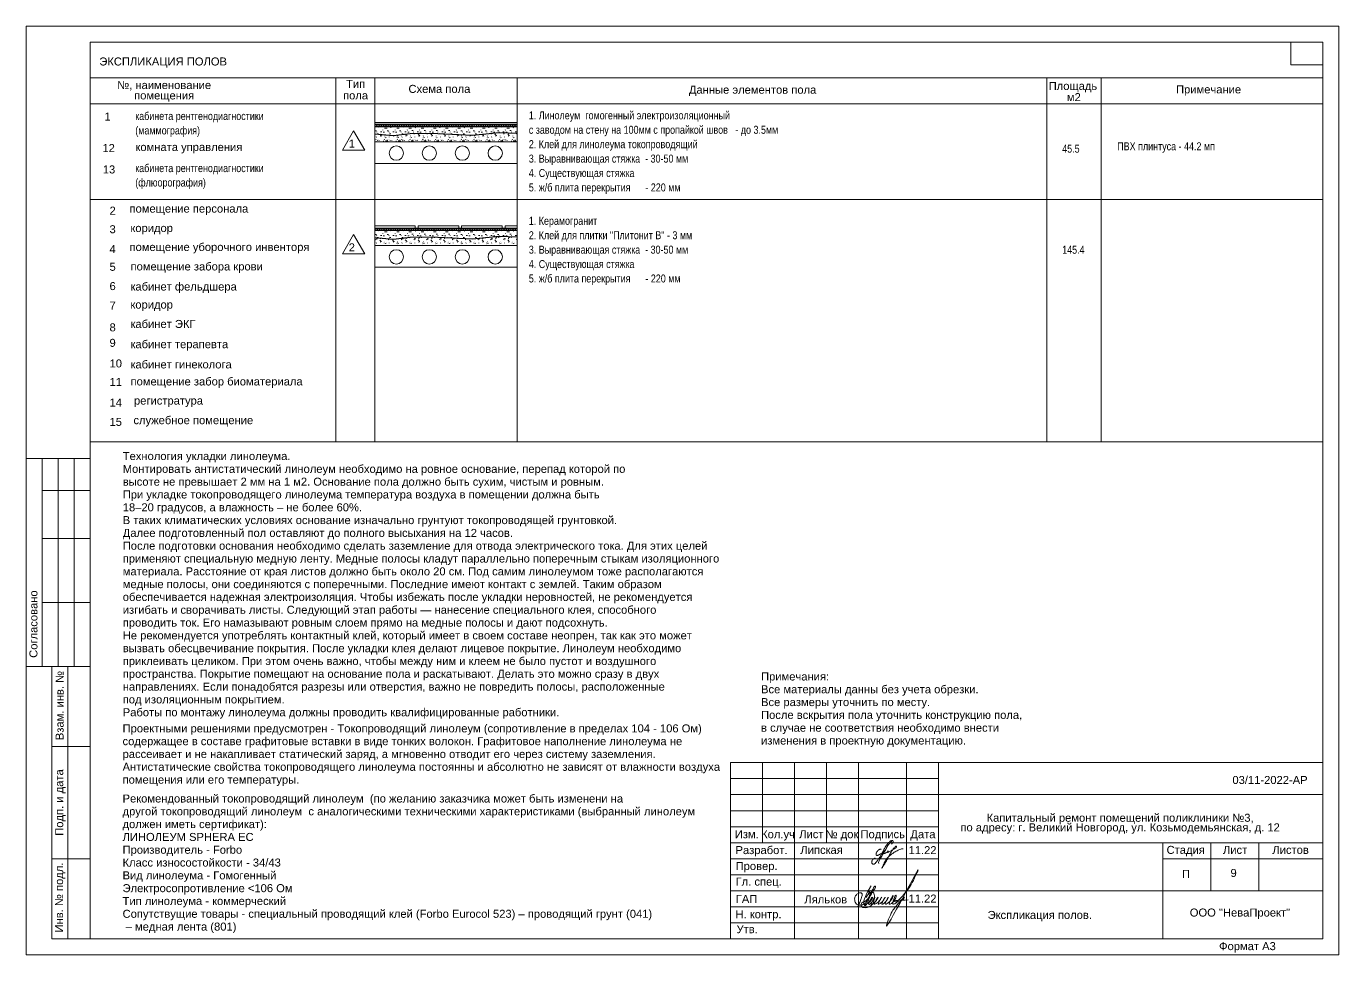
# Model space of a CAD drawing. Header units: metres. Extents: x 14591 to 15202, y 5442 to 5571.
# Drawn here: x 14960.73 to 15001.73, y 5478.61 to 5507.61 of the extents above; entities that cross this region are included whole.
import ezdxf
from ezdxf.enums import TextEntityAlignment as Align

# ---------------------------------------------------------------- set-up
doc = ezdxf.new("R2010")
doc.units = ezdxf.units.M
doc.header["$MEASUREMENT"] = 0
doc.linetypes.add('DGN Style 4', pattern=[5.601258, 2.79888, -1.39944, 0.003499, -1.39944])
for name, color, linetype, lineweight in [('Level 1', 7, 'Continuous', 0), ('Level 50', 7, 'Continuous', 0), ('Level 6', 7, 'Continuous', 0), ('Level 63', 7, 'Continuous', 0), ('Стены', 7, 'Continuous', 13), ('ЧЕРТЕЖ', 7, 'Continuous', 0)]:
    doc.layers.add(name, color=color, linetype=linetype, lineweight=lineweight)
doc.styles.add('ARIAL', font='arial.ttf')
doc.styles.add('MONOTXT', font='monotxt.shx', dxfattribs={"width": 0.8, "height": 0.5})
doc.styles.add('Style-Arial', font='arial.ttf')
pattern_1 = [(45, (2301.38789, -222.06845), (-0.03535533906, 0.03535533906), [])]
pattern_2 = [(303.49734, (2301.4325, -221.986795), (-0.765279912935, 1.214144913135), [0.005189, -4.848024]), (66.744265, (2301.51306, -221.924225), (-0.382639945324, -0.80942984732), [0.007091, -4.838467]), (66.744265, (2301.400856, -222.206905), (-0.382639945324, -0.80942984732), [0.007087, -4.838472]), (66.744265, (2301.335396, -222.123465), (-0.382639945324, -0.80942984732), [0.007082, -4.838476]), (275.996961, (2301.50641, -222.14153), (-0.38264003054, 3.23772003285), [0.006515, -3.655963]), (66.744265, (2301.342586, -221.940765), (-0.382639945324, -0.80942984732), [0.007087, -4.838472]), (66.744265, (2301.226066, -222.09397), (-0.382639945324, -0.80942984732), [0.00708, -4.838478]), (303.49734, (2301.21383, -221.872545), (-0.765279912935, 1.214144913135), [0.005185, -4.848028]), (303.49734, (2301.555506, -221.8709), (-0.765279912935, 1.214144913135), [0.005192, -4.848021]), (303.49734, (2301.26208, -221.94917), (-0.765279912935, 1.214144913135), [0.005185, -4.848028]), (303.49734, (2301.4352, -222.109525), (-0.765279912935, 1.214144913135), [0.005189, -4.848024]), (303.49734, (2301.33303, -222.045665), (-0.765279912935, 1.214144913135), [0.005188, -4.848025]), (303.49734, (2301.236536, -222.16061), (-0.765279912935, 1.214144913135), [0.005185, -4.848028]), (303.49734, (2301.517506, -221.99458), (-0.765279912935, 1.214144913135), [0.005192, -4.848021])]
pattern_3 = [(64.186502, (2301.660085, -222.586395), (-0.3999998974, -0.73505982224), [0.024622, -3.649795]), (323.065403, (2301.670807, -222.56423), (-2.399999945507, 1.837649931194), [0.022122, -5.482544]), (197.028517, (2301.68849, -222.57752), (-0.4000003208, -1.552e-07), [0.029758, -1.225264]), (82.252853, (2301.785705, -222.677735), (-0.40000002229, -2.57271049026), [0.051236, -2.916088]), (314.051257, (2301.792612, -222.626967), (-2.79999992515, 2.94023987741), [0.045819, -4.5565]), (204.674642, (2301.82447, -222.6599), (-0.3999998947, -0.3675299837), [0.041792, -0.838593]), (61.446149, (2301.56666, -222.46696), (-0.4000000725, -0.3675293956), [0.051238, -0.785609]), (293.525352, (2301.591156, -222.42196), (-0.39999987505, 0.7350596799), [0.04525, -1.958984]), (184.774806, (2301.609218, -222.46345), (-3.999999696415, -0.367530003076), [0.041811, -4.373512]), (303.144855, (2301.797555, -222.499825), (-0.8000001888, 1.1025902296), [0.006404, -2.188353]), (66.474648, (2301.897005, -222.422575), (-0.40000015922, -1.10259041747), [0.008756, -1.995479]), (66.474648, (2301.758475, -222.771555), (-0.40000015922, -1.10259041747), [0.008747, -1.995488]), (66.474648, (2301.677665, -222.668555), (-0.40000015922, -1.10259041747), [0.008756, -1.995479]), (276.211319, (2301.887325, -222.585015), (-6.445e-08, -0.36752954917), [0.008039, -3.688963]), (66.474648, (2301.686545, -222.442995), (-0.40000015922, -1.10259041747), [0.008747, -1.995488]), (66.474648, (2301.542695, -222.632145), (-0.40000015922, -1.10259041747), [0.008752, -1.995483]), (64.186502, (2301.544465, -222.725385), (-0.3999998974, -0.73505982224), [0.024627, -3.649791]), (323.065403, (2301.555188, -222.703216), (-2.399999945507, 1.837649931194), [0.022131, -5.482535]), (197.028517, (2301.57288, -222.71651), (-0.4000003208, -1.552e-07), [0.029766, -1.225255]), (64.186502, (2301.890795, -222.522915), (-0.3999998974, -0.73505982224), [0.024622, -3.649795]), (323.065403, (2301.901517, -222.50075), (-2.399999945507, 1.837649931194), [0.022122, -5.482544]), (197.028517, (2301.9192, -222.51404), (-0.4000003208, -1.552e-07), [0.029758, -1.225264]), (303.144855, (2301.623355, -222.754175), (-0.8000001888, 1.1025902296), [0.006404, -2.188353]), (304.224187, (2301.903735, -222.731575), (-1.19999974254, 1.83764967447), [0.00641, -3.549573])]

# ---------------------------------------------------------------- blocks, each defined once
blk = doc.blocks.new('*U287')
at = {"layer": 'Level 50', "color": 7, "linetype": 'Continuous', "lineweight": 0}
for p, q in [((-20.487, 14.5), (20.513, 14.5)), ((-20.487, -14.5), (-20.487, 14.5)), ((20.513, 14.5), (20.513, -14.5)), ((20.513, -14.5), (-20.487, -14.5))]:
    blk.add_line(p, q, dxfattribs=at)
at = {"layer": 'Level 50', "color": 7, "linetype": 'Continuous', "lineweight": 13}
for p, q in [((-18.487, 14), (20.013, 14)), ((-18.487, 14), (-18.487, -14)), ((19.013, 14), (19.013, 13.3)), ((20.013, 14), (20.013, -14)), ((19.013, 13.3), (20.013, 13.3)), ((-18.926, -14), (20.013, -14))]:
    blk.add_line(p, q, dxfattribs=at)
at = {"layer": 'Level 63', "color": 7, "linetype": 'Continuous', "lineweight": 13}
for p, q in [((-20.487, 1), (-18.487, 1)), ((-20.487, 1), (-20.487, -5.5)), ((-19.987, 1), (-19.987, -5.5)), ((-19.487, 1), (-19.487, -5.5)), ((-18.987, 1), (-18.987, -5.5)), ((-19.987, 0), (-18.487, 0)), ((-19.987, -1.5), (-18.487, -1.5)), ((-19.987, -3.5), (-18.487, -3.5)), ((-20.487, -5.5), (-18.487, -5.5)), ((-19.687, -5.5), (-18.487, -5.5)), ((-19.187, -14), (-19.187, -5.5)), ((-19.687, -8), (-18.487, -8)), ((1.513, -8.5), (20.013, -8.5)), ((1.513, -8.5), (1.513, -14)), ((2.513, -8.5), (2.513, -11)), ((3.513, -8.5), (3.513, -14)), ((4.513, -8.5), (4.513, -11)), ((5.513, -8.5), (5.513, -14)), ((7.013, -8.5), (7.013, -14)), ((8.013, -8.5), (8.013, -14)), ((8.013, -9.5), (20.013, -9.5)), ((1.513, -10.5), (8.013, -10.5)), ((1.513, -11), (8.013, -11)), ((8.013, -11), (20.013, -11)), ((-19.687, -11.5), (-18.487, -11.5)), ((15.013, -11.5), (20.013, -11.5)), ((8.013, -12.5), (20.013, -12.5))]:
    blk.add_line(p, q, dxfattribs=at)
at = {"layer": 'Level 63', "color": 7, "linetype": 'Continuous', "lineweight": 0}
for p, q in [((1.513, -9), (8.013, -9)), ((1.513, -9.5), (8.013, -9.5)), ((1.513, -10), (8.013, -10)), ((1.513, -11.5), (8.013, -11.5)), ((1.513, -12), (8.013, -12)), ((1.513, -12.5), (8.013, -12.5)), ((1.513, -13), (8.013, -13)), ((1.513, -13.5), (8.013, -13.5))]:
    blk.add_line(p, q, dxfattribs=at)
at = {"layer": 'Level 63', "color": 7, "linetype": 'Continuous', "lineweight": 13, "flags": 128}
for points in [[(-18.487, -14), (-19.687, -14), (-19.687, -5.5)], [(15.013, -11), (15.013, -14)], [(16.513, -11), (16.513, -12.5)], [(18.013, -11), (18.013, -12.5)]]:
    blk.add_lwpolyline(points, dxfattribs=at)
at = {"color": 7, "linetype": 'Continuous', "lineweight": 13, "style": 'Style-Arial'}
blk.add_text('ООО "НеваПроект"', height=0.25, dxfattribs=at).set_placement((15.859, -13.057), align=Align.TOP_LEFT)
at = {"layer": 'Level 63', "color": 7, "linetype": 'Continuous', "lineweight": 0, "style": 'Style-Arial'}
for s, p in [('Согласовано', (-20.263, -4.173)), ('Взам. инв. №', (-19.445, -6.716)), ('Подп. и дата', (-19.457, -9.745)), ('Инв. № подл.', (-19.462, -12.713))]:
    blk.add_text(s, height=0.25002, rotation=90, dxfattribs=at).set_placement(p, align=Align.MIDDLE_CENTER)
for s, p in [('Изм.', (2.02, -10.735)), ('Кол.уч', (2.997, -10.735)), ('Лист', (4.036, -10.735)), ('№ док', (4.994, -10.735)), ('Подпись', (6.268, -10.735)), ('Дата', (7.524, -10.735)), ('Разработ.', (2.482, -11.231)), ('Стадия', (15.731, -11.225)), ('Лист', (17.276, -11.225)), ('Листов', (19.009, -11.225)), ('Провер.', (2.327, -11.729)), ('Гл. спец.', (2.393, -12.216)), ('ГАП', (2.014, -12.757)), ('Н. контр.', (2.388, -13.235)), ('Утв.', (2.032, -13.702)), ('Формат А3', (17.66, -14.231))]:
    blk.add_text(s, height=0.25, dxfattribs=at).set_placement(p, align=Align.MIDDLE_CENTER)
blk = doc.blocks.new('*U194')
at = {"layer": 'Level 1', "color": 5, "linetype": 'Continuous', "lineweight": 0}
for points, knots in [([(0.306, 0.776), (0.338, 0.808), (0.397, 0.875), (0.429, 0.933), (0.429, 0.965), (0.42, 1.007), (0.389, 1.038), (0.332, 1.045), (0.263, 1.027), (0.213, 1.007), (0.118, 0.929), (0.06, 0.874), (-0.031, 0.753), (-0.11, 0.623), (-0.214, 0.445), (-0.303, 0.264), (-0.383, 0.11), (-0.478, -0.059), (-0.639, -0.303), (-0.752, -0.465), (-0.872, -0.638), (-0.988, -0.735), (-1.017, -0.735), (-1.061, -0.743), (-1.139, -0.715), (-1.158, -0.689), (-1.176, -0.645), (-1.176, -0.576), (-1.169, -0.519), (-1.149, -0.433), (-1.081, -0.354), (-1.035, -0.336), (-0.993, -0.308), (-0.956, -0.297), (-0.92, -0.293), (-0.909, -0.307), (-0.916, -0.318)], [0, 0, 0, 0, 0.032258, 0.064516, 0.096774, 0.129032, 0.16129, 0.193548, 0.225806, 0.258065, 0.290323, 0.322581, 0.354839, 0.387097, 0.419355, 0.451613, 0.483871, 0.516129, 0.548387, 0.580645, 0.612903, 0.645161, 0.677419, 0.709677, 0.741935, 0.774194, 0.806452, 0.83871, 0.870968, 0.903226, 0.935484, 0.967742, 0.983871, 0.991935, 0.995968, 1, 1, 1, 1]), ([(0.324, 0.97), (0.325, 0.97), (0.327, 0.977), (0.319, 0.976), (0.313, 0.973), (0.304, 0.967), (0.289, 0.95), (0.206, 0.881), (0.152, 0.82), (0.093, 0.753), (-0.006, 0.617), (-0.174, 0.288), (-0.312, 0.065), (-0.539, -0.325), (-0.642, -0.514), (-0.687, -0.643), (-0.64, -0.686)], [0, 0, 0, 0, 0.005306, 0.009091, 0.012718, 0.03509, 0.04357, 0.143713, 0.287425, 0.431138, 0.57485, 0.718563, 0.862275, 0.934132, 0.97006, 1, 1, 1, 1])]:
    blk.add_open_spline(points, degree=3, knots=knots, dxfattribs=at)
blk.add_open_spline([(-0.466, 0.375), (-0.477, 0.405), (-0.522, 0.405), (-0.564, 0.389), (-0.626, 0.36), (-0.677, 0.321), (-0.751, 0.252), (-0.803, 0.178), (-0.835, 0.121), (-0.851, 0.046), (-0.851, -0.036), (-0.83, -0.076), (-0.798, -0.084), (-0.77, -0.084), (-0.711, -0.062), (-0.657, -0.037), (-0.529, 0.033), (-0.308, 0.141), (-0.219, 0.237), (-0.169, 0.317), (-0.193, 0.317), (-0.298, 0.134), (-0.31, 0.076), (-0.31, 0.056), (-0.266, 0.056), (-0.23, 0.056), (-0.158, 0.094), (-0.083, 0.14), (-0.024, 0.179), (0.022, 0.211), (0.057, 0.251), (0.057, 0.266), (0.032, 0.232), (0.004, 0.173), (-0.002, 0.145), (0.03, 0.145), (0.108, 0.188), (0.241, 0.256), (0.325, 0.302), (0.438, 0.365), (0.547, 0.44), (0.612, 0.48), (0.654, 0.521), (0.679, 0.566), (0.679, 0.617), (0.679, 0.634), (0.648, 0.626), (0.594, 0.589), (0.512, 0.517), (0.448, 0.428), (0.37, 0.31), (0.317, 0.235), (0.239, 0.11), (0.158, -0.046), (0.088, -0.178), (-0.026, -0.403), (-0.22, -0.74), (-0.324, -0.893), (-0.414, -0.996), (-0.414, -1.046), (-0.377, -1.018), (-0.317, -0.817), (-0.236, -0.634), (-0.15, -0.464), (-0.087, -0.376), (0.011, -0.254), (0.138, -0.127), (0.215, -0.06), (0.339, 0.033), (0.462, 0.119), (0.577, 0.204), (0.723, 0.281), (0.876, 0.347), (1.008, 0.391), (1.08, 0.409), (1.176, 0.43)], degree=3, dxfattribs=at)

msp = doc.modelspace()

# ---------------------------------------------------------------- hatches: boundary and pattern name
at = {"linetype": 'Continuous', "lineweight": 0}
h = msp.add_hatch(dxfattribs=at)
h.set_pattern_fill('HATCH', style=0, pattern_type=2)
h.set_pattern_definition(pattern_1)
h.paths.add_polyline_path([(14976.06012135, 5504.53905571), (14975.03143194, 5504.53905571), (14974.9965923, 5504.53905571), (14973.89104384, 5504.53905571), (14973.8562042, 5504.53905571), (14972.75065574, 5504.53905571), (14972.7158161, 5504.53905571), (14971.61026764, 5504.53905571), (14971.61026764, 5504.47905571), (14976.06012135, 5504.47905571)])
at = {"linetype": 'Continuous', "lineweight": 13}
h = msp.add_hatch(dxfattribs=at)
h.set_pattern_fill('CONCR3', style=0, pattern_type=2)
h.set_pattern_definition(pattern_2)
h.paths.add_polyline_path([(14976.06012135, 5504.47905571), (14971.61026764, 5504.47905571), (14971.61026764, 5504.24717607), (14972.18942224, 5504.19708954), (14972.80693926, 5504.2639116), (14973.58133897, 5504.2572294), (14974.66282823, 5504.20377175), (14975.49731068, 5504.28729932), (14976.06012135, 5504.26912688)])
h = msp.add_hatch(dxfattribs=at)
h.set_pattern_fill('CONCR2', style=0, pattern_type=2)
h.set_pattern_definition(pattern_3)
h.paths.add_polyline_path([(14976.06012135, 5504.26912688), (14975.49731068, 5504.28729932), (14974.66282823, 5504.20377175), (14973.58133897, 5504.2572294), (14972.80693926, 5504.2639116), (14972.18942224, 5504.19708954), (14971.61026764, 5504.24717607), (14971.61026764, 5503.99836139), (14976.06012135, 5503.99836139)])
at = {"linetype": 'Continuous', "lineweight": 0}
h = msp.add_hatch(dxfattribs=at)
h.set_pattern_fill('HATCH', style=0, pattern_type=2)
h.set_pattern_definition(pattern_1)
h.paths.add_polyline_path([(14976.06012135, 5501.30013998), (14975.03143194, 5501.30013998), (14974.9965923, 5501.30013998), (14973.89104384, 5501.30013998), (14973.8562042, 5501.30013998), (14972.75065574, 5501.30013998), (14972.7158161, 5501.30013998), (14971.61026764, 5501.30013998), (14971.61026764, 5501.24013998), (14976.06012135, 5501.24013998)])
at = {"linetype": 'Continuous', "lineweight": 13}
h = msp.add_hatch(dxfattribs=at)
h.set_pattern_fill('CONCR3', style=0, pattern_type=2)
h.set_pattern_definition(pattern_2)
h.paths.add_polyline_path([(14976.06012135, 5501.24013998), (14971.61026764, 5501.24013998), (14971.61026764, 5501.00826034), (14972.18942224, 5500.95817381), (14972.80693926, 5501.02499587), (14973.58133897, 5501.01831366), (14974.66282823, 5500.96485602), (14975.49731068, 5501.04838359), (14976.06012135, 5501.03021115)])
h = msp.add_hatch(dxfattribs=at)
h.set_pattern_fill('CONCR2', style=0, pattern_type=2)
h.set_pattern_definition(pattern_3)
h.paths.add_polyline_path([(14976.06012135, 5501.03021115), (14975.49731068, 5501.04838359), (14974.66282823, 5500.96485602), (14973.58133897, 5501.01831366), (14972.80693926, 5501.02499587), (14972.18942224, 5500.95817381), (14971.61026764, 5501.00826034), (14971.61026764, 5500.75944565), (14976.06012135, 5500.75944565)])

# ---------------------------------------------------------------- linework, layer by layer
at = {"color": 7, "linetype": 'Continuous', "lineweight": 30}
for p, q in [((14971.61026764, 5504.59905571), (14976.06012135, 5504.59905571)), ((14971.61026764, 5504.53905571), (14976.06012135, 5504.53905571)), ((14971.61026764, 5501.30013998), (14976.06012135, 5501.30013998))]:
    msp.add_line(p, q, dxfattribs=at)
at = {"color": 7, "linetype": 'Continuous', "lineweight": 13}
for p, q in [((14971.61026764, 5504.47905571), (14976.06012135, 5504.47905571)), ((14971.61026764, 5503.31551659), (14976.06012135, 5503.31551659)), ((14971.61026764, 5501.24013998), (14976.06012135, 5501.24013998)), ((14971.61026764, 5500.07660086), (14976.06012135, 5500.07660086))]:
    msp.add_line(p, q, dxfattribs=at)
at = {"color": 7, "lineweight": 30}
for p, q in [((14971.61026764, 5504.47905571), (14976.06012135, 5504.47905571)), ((14971.61026764, 5501.24013998), (14976.06012135, 5501.24013998))]:
    msp.add_line(p, q, dxfattribs=at)
at = {"color": 7, "linetype": 'Continuous', "lineweight": 0, "flags": 128}
for points in [[(14976.06012135, 5504.53905571), (14975.03143194, 5504.53905571), (14974.9965923, 5504.53905571), (14973.89104384, 5504.53905571), (14973.8562042, 5504.53905571), (14972.75065574, 5504.53905571), (14972.7158161, 5504.53905571), (14971.61026764, 5504.53905571), (14971.61026764, 5504.47905571), (14976.06012135, 5504.47905571), (14976.06012135, 5504.53905571)], [(14976.06012135, 5501.30013998), (14975.03143194, 5501.30013998), (14974.9965923, 5501.30013998), (14973.89104384, 5501.30013998), (14973.8562042, 5501.30013998), (14972.75065574, 5501.30013998), (14972.7158161, 5501.30013998), (14971.61026764, 5501.30013998), (14971.61026764, 5501.24013998), (14976.06012135, 5501.24013998), (14976.06012135, 5501.30013998)]]:
    msp.add_lwpolyline(points, close=True, dxfattribs=at)
at = {"color": 7, "linetype": 'Continuous', "lineweight": 13, "flags": 128}
for points in [[(14976.06012135, 5504.47905571), (14971.61026764, 5504.47905571), (14971.61026764, 5504.24717607), (14972.18942224, 5504.19708954), (14972.80693926, 5504.2639116), (14973.58133897, 5504.2572294), (14974.66282823, 5504.20377175), (14975.49731068, 5504.28729932), (14976.06012135, 5504.26912688), (14976.06012135, 5504.47905571)], [(14976.06012135, 5504.26912688), (14975.49731068, 5504.28729932), (14974.66282823, 5504.20377175), (14973.58133897, 5504.2572294), (14972.80693926, 5504.2639116), (14972.18942224, 5504.19708954), (14971.61026764, 5504.24717607), (14971.61026764, 5503.99836139), (14976.06012135, 5503.99836139), (14976.06012135, 5504.26912688)], [(14976.06012135, 5501.24013998), (14971.61026764, 5501.24013998), (14971.61026764, 5501.00826034), (14972.18942224, 5500.95817381), (14972.80693926, 5501.02499587), (14973.58133897, 5501.01831366), (14974.66282823, 5500.96485602), (14975.49731068, 5501.04838359), (14976.06012135, 5501.03021115), (14976.06012135, 5501.24013998)], [(14976.06012135, 5501.03021115), (14975.49731068, 5501.04838359), (14974.66282823, 5500.96485602), (14973.58133897, 5501.01831366), (14972.80693926, 5501.02499587), (14972.18942224, 5500.95817381), (14971.61026764, 5501.00826034), (14971.61026764, 5500.75944565), (14976.06012135, 5500.75944565), (14976.06012135, 5501.03021115)]]:
    msp.add_lwpolyline(points, close=True, dxfattribs=at)
at = {"color": 7, "linetype": 'Continuous', "lineweight": 30, "flags": 128}
for points in [[(14971.61026764, 5504.24717607), (14972.18942224, 5504.19708954), (14972.80693926, 5504.2639116), (14973.58133897, 5504.2572294), (14974.66282823, 5504.20377175), (14975.49731068, 5504.28729932), (14976.06012135, 5504.26912688)], [(14971.61026764, 5501.00826034), (14972.18942224, 5500.95817381), (14972.80693926, 5501.02499587), (14973.58133897, 5501.01831366), (14974.66282823, 5500.96485602), (14975.49731068, 5501.04838359), (14976.06012135, 5501.03021115)]]:
    msp.add_lwpolyline(points, dxfattribs=at)
at = {"color": 18, "lineweight": 13, "true_color": 0x000000, "flags": 128}
for points in [[(14971.61026764, 5501.30013998), (14972.87900493, 5501.30013998), (14972.87900493, 5501.36900304), (14971.61026764, 5501.36900304), (14971.61026764, 5501.30013998)], [(14972.96765246, 5501.30013998), (14974.23638975, 5501.30013998), (14974.23638975, 5501.36900304), (14972.96765246, 5501.36900304), (14972.96765246, 5501.30013998)], [(14974.32503728, 5501.30013998), (14975.59377457, 5501.30013998), (14975.59377457, 5501.36900304), (14974.32503728, 5501.36900304), (14974.32503728, 5501.30013998)], [(14975.68242209, 5501.30013998), (14976.06012135, 5501.30013998), (14976.06012135, 5501.36900304), (14975.68242209, 5501.36900304), (14975.68242209, 5501.30013998)]]:
    msp.add_lwpolyline(points, close=True, dxfattribs=at)
at = {"color": 5, "linetype": 'Continuous', "lineweight": 0}
msp.add_spline([(14986.70500455, 5480.12419008), (14986.80766996, 5480.3590079), (14986.83285331, 5480.45299346), (14986.83285331, 5480.50619738), (14986.80162597, 5480.53742471), (14986.75234571, 5480.53742471), (14986.67499943, 5480.49276882), (14986.62024691, 5480.4229805), (14986.60579524, 5480.38259216), (14986.60579524, 5480.31397556), (14986.62284273, 5480.25035346), (14986.66567962, 5480.18965581), (14986.71494158, 5480.16121441), (14986.78170419, 5480.15007128), (14986.84975635, 5480.1683058), (14986.90823246, 5480.19490193), (14986.9483395, 5480.22590171), (14987.01970328, 5480.3495074), (14987.08589719, 5480.4855709), (14987.13962266, 5480.59599867), (14987.19585209, 5480.69339091), (14987.23306556, 5480.74555183), (14987.25042962, 5480.75020451), (14987.2571231, 5480.72522407), (14987.24611106, 5480.68412657), (14987.21363822, 5480.63928636), (14987.02241124, 5480.27085575), (14986.96164324, 5480.16560248), (14986.91612893, 5480.13932479), (14986.90395553, 5480.16040973), (14986.89830221, 5480.18150822), (14986.89081009, 5480.2569789), (14986.92393374, 5480.38059804), (14987.01877582, 5480.58729113), (14987.11703798, 5480.75748619), (14987.01998426, 5480.56017337), (14987.08312669, 5480.61576647), (14986.95435447, 5480.39272644), (14987.05510484, 5480.52325061), (14987.12927584, 5480.56607326), (14987.1855217, 5480.55100223), (14987.21232031, 5480.49087367), (14987.22023067, 5480.39395317), (14987.14945155, 5480.17113318), (14987.06168432, 5480.1068444), (14986.99712532, 5480.07991113), (14986.89792033, 5480.07615903), (14986.82914185, 5480.10532013), (14986.81662698, 5480.12699651), (14986.80907069, 5480.17761112), (14986.82283858, 5480.22899361), (14986.89855408, 5480.25657789), (14987.05145645, 5480.39355127), (14986.93596264, 5480.16632278), (14986.99542089, 5480.20065101), (14987.14965822, 5480.35488835), (14987.16177728, 5480.40011728), (14987.03660995, 5480.18332111), (14987.16957529, 5480.28430666), (14987.23793247, 5480.40721639), (14987.12057774, 5480.17418855), (14987.28244479, 5480.30178582), (14987.34090251, 5480.40721639), (14987.21769652, 5480.18963852), (14987.38380741, 5480.29564543), (14987.45028567, 5480.40721639), (14987.34049187, 5480.18736551), (14987.51036449, 5480.32386034), (14987.5578756, 5480.40721639), (14987.45625908, 5480.19056567), (14987.65385061, 5480.38260713), (14987.65872082, 5480.39482285), (14987.56025258, 5480.20251442), (14987.80441108, 5480.4294753), (14987.8070763, 5480.43942203), (14987.6829925, 5480.19896057), (14987.90206284, 5480.4295674), (14987.90206284, 5480.45851246), (14987.79285396, 5480.21067555), (14988.09310879, 5480.4355321), (14988.43716757, 5480.92860932), (14988.57212256, 5481.21912969), (14987.59462258, 5479.52605007), (14987.77773514, 5479.95803069), (14988.00247024, 5480.24862254), (14988.15561229, 5480.40176459), (14988.09999482, 5480.30543231), (14987.82992953, 5480.27306252), (14988.27262868, 5480.31562648)], degree=3, dxfattribs=at)
at = {"layer": 'Level 1', "color": 7, "linetype": 'Continuous', "lineweight": 13}
for p, q in [((14962.72540224, 5505.9962286), (15001.22540224, 5505.9962286)), ((14976.06012135, 5505.9962286), (14976.06012135, 5494.62441649))]:
    msp.add_line(p, q, dxfattribs=at)
at = {"layer": 'Level 6', "color": 7, "linetype": 'Continuous', "lineweight": 13}
for p, q in [((14962.72540224, 5505.9962286), (14962.72540224, 5502.75553839)), ((14970.39914184, 5505.9962286), (14970.39914184, 5494.62441649)), ((14971.61026764, 5505.9962286), (14971.61026764, 5494.62441649)), ((14992.60340392, 5505.9962286), (14992.60340392, 5494.62441649)), ((14994.29913142, 5505.9962286), (14994.29913142, 5494.62441649)), ((15001.22540224, 5505.17938638), (14962.72540224, 5505.17938638)), ((15001.22540224, 5502.195822), (14962.72540224, 5502.195822)), ((15001.22540224, 5494.62441649), (14962.72540224, 5494.62441649))]:
    msp.add_line(p, q, dxfattribs=at)
at = {"layer": 'Стены', "color": 7, "linetype": 'Continuous', "lineweight": 13, "flags": 128}
for points in [[(14970.95196324, 5504.3364558), (14970.60555308, 5503.7364558), (14971.2983734, 5503.7364558), (14970.95196324, 5504.3364558)], [(14970.95196324, 5501.09754007), (14970.60555308, 5500.49754007), (14971.2983734, 5500.49754007), (14970.95196324, 5501.09754007)]]:
    msp.add_lwpolyline(points, close=True, dxfattribs=at)
at = {"layer": 'Стены', "color": 7, "linetype": 'Continuous', "lineweight": 0}
for centre in [(14972.28673429, 5503.64132316), (14973.31659687, 5503.64132316), (14974.34645946, 5503.64132316), (14975.37632204, 5503.64132316), (14972.28673429, 5500.40240742), (14973.31659687, 5500.40240742), (14974.34645946, 5500.40240742), (14975.37632204, 5500.40240742)]:
    msp.add_circle(centre, 0.22387262, dxfattribs=at)

# ---------------------------------------------------------------- block references
at = {"layer": 'Level 1', "color": 5, "linetype": 'Continuous', "lineweight": 0, "xscale": 0.4141646088358931, "yscale": 0.4141646088358931, "zscale": 0.4141646088358931}
msp.add_blockref('*U194', (14987.62663191, 5481.74016263), dxfattribs=at)
at = {"layer": 'Level 50', "color": 7, "linetype": 'Continuous', "lineweight": 13}
msp.add_blockref('*U287', (14981.21261582, 5493.10516599), dxfattribs=at)

# ---------------------------------------------------------------- texts
at = {"color": 18, "linetype": 'Continuous', "lineweight": 13, "true_color": 0x000000, "style": 'Style-Arial'}
msp.add_text('Примечание', height=0.25, dxfattribs=at).set_placement((14996.64282052, 5505.75839156), align=Align.TOP_LEFT)
at = {"color": 7, "linetype": 'Continuous', "lineweight": 0, "style": 'Style-Arial'}
for s, p in [('12', (14963.10519553, 5503.92622294)), ('2', (14963.32694322, 5501.96926744)), ('3', (14963.32694322, 5501.39028653)), ('4', (14963.32694322, 5500.77270689)), ('5', (14963.32694322, 5500.21688521)), ('6', (14963.32694322, 5499.61474506)), ('7', (14963.32694322, 5499.00488516)), ('8', (14963.32694322, 5498.32554755)), ('9', (14963.32694322, 5497.84251205)), ('10', (14963.32694322, 5497.19846471)), ('11', (14963.32694322, 5496.62058661)), ('14', (14963.32694322, 5495.97675897)), ('15', (14963.32694322, 5495.37461882)), ('03/11-2022-АР', (14998.40380143, 5484.18913331))]:
    msp.add_text(s, height=0.25, dxfattribs=at).set_placement(p, align=Align.TOP_LEFT)
msp.add_text('Липская', height=0.25, dxfattribs=at).set_placement((14985.56990615, 5482.00469768), align=Align.TOP_CENTER)
at = {"color": 18, "linetype": 'Continuous', "lineweight": 13, "true_color": 0x000000, "style": 'ARIAL'}
for s, p in [('11.22', (14988.72345628, 5481.9968628)), ('П', (14996.95230211, 5481.25549395)), ('11.22', (14988.72345628, 5480.48440733)), ('Экспликация полов. ', (14992.43505539, 5479.97356386))]:
    msp.add_text(s, height=0.25, dxfattribs=at).set_placement(p, align=Align.TOP_CENTER)
at = {"color": 7, "lineweight": 13, "style": 'Style-Arial'}
for s, p in [('9', (14998.34431484, 5481.2851354)), ('Ляльков', (14985.03202673, 5480.45783))]:
    msp.add_text(s, height=0.25, dxfattribs=at).set_placement(p, align=Align.TOP_LEFT)
at = {"color": 18, "lineweight": 13, "true_color": 0x000000, "char_height": 0.25, "style": 'MONOTXT'}
for s, insert, attachment_point, line_spacing_factor in [('\\fArial|b0|i0|c204204|p39;кабинета рентгенодиагностики\\P(маммография)', (14964.13139227, 5504.1506353), 7, 1.08), ('\\fArial|b0|i0|c204204|p39;1. Линолеум  гомогенный электроизоляционный \\Pс заводом на стену на 100мм с пропайкой швов   - до 3.5мм\\P2. Клей для линолеума токопроводящий\\P3. Выравнивающая стяжка  - 30-50 мм\\P4. Существующая стяжка\\P5. ж/б плита перекрытия      - 220 мм', (14976.42457051, 5503.65895757), 4, 1.08), ('\\fArial|b0|i0|c204204|p39;ПВХ плинтуса - 44.2 мп', (14994.8059326, 5503.81804135), 4, 0.6), ('\\fArial|b0|i0|c204204|p39;кабинета рентгенодиагностики\\P(флюорография)', (14964.13139227, 5502.52396001), 7, 1.08), ('\\fArial|b0|i0|c204204|p39;1. Керамогранит \\P2. Клей для плитки "Плитонит В" - 3 мм\\P3. Выравнивающая стяжка  - 30-50 мм\\P4. Существующая стяжка\\P5. ж/б плита перекрытия      - 220 мм', (14976.42457051, 5500.58987624), 4, 1.08)]:
    msp.add_mtext(s, dxfattribs=dict(at, insert=insert, attachment_point=attachment_point, line_spacing_factor=line_spacing_factor))
at = {"color": 7, "linetype": 'Continuous', "lineweight": 13, "char_height": 0.25, "attachment_point": 1, "style": 'Style-Arial'}
for s, insert, line_spacing_factor in [('комната управления\\P', (14964.13708299, 5503.95814441), 1.2), ('помещение персонала\\P', (14963.95134442, 5502.03520416), 0.6), ('помещение уборочного инвенторя\\P', (14963.95134442, 5500.83576378), 0.6), ('регистратура\\P', (14964.09094103, 5496.0385274), 1.2), ('служебное помещение', (14964.07408301, 5495.42641527), 0.792)]:
    msp.add_mtext(s, dxfattribs=dict(at, insert=insert, line_spacing_factor=line_spacing_factor))
at = {"linetype": 'Continuous', "lineweight": 0, "insert": (14994.89585726, 5482.69590693), "char_height": 0.25, "attachment_point": 5, "line_spacing_factor": 0.72, "style": 'Style-Arial'}
msp.add_mtext('Капитальный ремонт помещений поликлиники №3, \\Pпо адресу: г. Великий Новгород, ул. Козьмодемьянская, д. 12', dxfattribs=at)
at = {"layer": 'Level 1', "color": 7, "linetype": 'Continuous', "lineweight": 0, "style": 'Style-Arial'}
for s, p in [('Тип', (14971.01313661, 5505.80620394)), ('пола', (14971.01318397, 5505.44589774)), ('Схема пола', (14973.63257229, 5505.64901276)), ('Данные элементов пола', (14983.41526702, 5505.623773)), ('Площадь', (14993.42238452, 5505.74037602)), ('м2', (14993.45073044, 5505.39089374))]:
    msp.add_text(s, height=0.25, dxfattribs=at).set_placement(p, align=Align.MIDDLE_CENTER)
at = {"layer": 'Level 1', "color": 7, "linetype": 'Continuous', "lineweight": 0, "insert": (14965.03383672, 5505.5706636), "char_height": 0.25, "attachment_point": 5, "line_spacing_factor": 0.776524, "style": 'Style-Arial'}
msp.add_mtext('№, наименование\\Pпомещения', dxfattribs=at)
at = {"layer": 'Level 1', "color": 7, "linetype": 'Continuous', "lineweight": 13, "insert": (14963.74008942, 5494.30592035), "char_height": 0.25, "attachment_point": 1, "line_spacing_factor": 0.96, "style": 'Style-Arial'}
msp.add_mtext('Технология укладки линолеума.\\PМонтировать антистатический линолеум необходимо на ровное основание, перепад которой по \\Pвысоте не превышает 2 мм на 1 м2. Основание пола должно быть сухим, чистым и ровным.\\PПри укладке токопроводящего линолеума температура воздуха в помещении должна быть \\P18–20 градусов, а влажность – не более 60%. \\PВ таких климатических условиях основание изначально грунтуют токопроводящей грунтовкой. \\PДалее подготовленный пол оставляют до полного высыхания на 12 часов.\\PПосле подготовки основания необходимо сделать заземление для отвода электрического тока. Для этих целей \\Pприменяют специальную медную ленту. Медные полосы кладут параллельно поперечным стыкам изоляционного \\Pматериала. Расстояние от края листов должно быть около 20 см. Под самим линолеумом тоже располагаются \\Pмедные полосы, они соединяются с поперечными. Последние имеют контакт с землей. Таким образом \\Pобеспечивается надежная электроизоляция. Чтобы избежать после укладки неровностей, не рекомендуется \\Pизгибать и сворачивать листы. Следующий этап работы — нанесение специального клея, способного \\Pпроводить ток. Его намазывают ровным слоем прямо на медные полосы и дают подсохнуть. \\PНе рекомендуется употреблять контактный клей, который имеет в своем составе неопрен, так как это может \\Pвызвать обесцвечивание покрытия. После укладки клея делают лицевое покрытие. Линолеум необходимо \\Pприклеивать целиком. При этом очень важно, чтобы между ним и клеем не было пустот и воздушного \\Pпространства. Покрытие помещают на основание пола и раскатывают. Делать это можно сразу в двух \\Pнаправлениях. Если понадобятся разрезы или отверстия, важно не повредить полосы, расположенные \\Pпод изоляционным покрытием. \\PРаботы по монтажу линолеума должны проводить квалифицированные работники.', dxfattribs=at)
at = {"layer": 'Level 6', "color": 7, "linetype": 'Continuous', "lineweight": 0, "style": 'Style-Arial'}
msp.add_text('ЭКСПЛИКАЦИЯ ПОЛОВ ', height=0.25, dxfattribs=at).set_placement((14965.05015202, 5506.50460837), align=Align.MIDDLE_CENTER)
at = {"layer": 'Level 63', "color": 7, "linetype": 'DGN Style 4', "lineweight": 13, "style": 'Style-Arial'}
for s, p in [('коридор', (14963.97969903, 5501.42825425)), ('помещение забора крови', (14963.98319936, 5500.22794481)), ('кабинет фельдшера', (14963.98319936, 5499.60029352)), ('коридор', (14963.97969903, 5499.03706307)), ('кабинет ЭКГ', (14963.98319936, 5498.43206338)), ('кабинет терапевта', (14963.98319936, 5497.80014536)), ('кабинет гинеколога', (14963.98319936, 5497.16822734)), ('помещение забор биоматериала', (14963.98319936, 5496.63620525))]:
    msp.add_text(s, height=0.25, dxfattribs=at).set_placement(p, align=Align.TOP_LEFT)
at = {"layer": 'Стены', "color": 7, "linetype": 'Continuous', "lineweight": 13, "style": 'Style-Arial'}
for s, p in [('1', (14963.26524256, 5504.78372229)), ('1', (14970.8957728, 5503.9379963)), ('13', (14963.31144699, 5503.13290305)), ('2', (14970.8957728, 5500.69908057))]:
    msp.add_text(s, height=0.25, dxfattribs=at).set_placement(p, align=Align.MIDDLE_CENTER)
at = {"layer": 'Стены', "color": 7, "linetype": 'Continuous', "lineweight": 0, "char_height": 0.25, "attachment_point": 7, "line_spacing_factor": 0.6, "style": 'MONOTXT'}
for s, insert in [('\\fArial|b0|i0|c204204|p39;45.5', (14993.08584287, 5503.65287056)), ('\\fArial|b0|i0|c204204|p39;145.4', (14993.08584287, 5500.49670084))]:
    msp.add_mtext(s, dxfattribs=dict(at, insert=insert))
at = {"layer": 'ЧЕРТЕЖ', "color": 7, "linetype": 'Continuous', "lineweight": 13, "char_height": 0.25, "attachment_point": 4, "line_spacing_factor": 0.96, "style": 'Style-Arial'}
for s, insert in [('Примечания:\\PВсе материалы данны без учета обрезки. \\PВсе размеры уточнить по месту.\\PПосле вскрытия пола уточнить конструкцию пола, \\Pв случае не соответствия необходимо внести \\Pизменения в проектную документацию.\\P', (14983.67929581, 5486.25864391)), ('Проектными решениями предусмотрен - Токопроводящий линолеум (сопротивление в пределах 104 - 106 Ом)\\Pсодержащее в составе графитовые вставки в виде тонких волокон. Графитовое наполнение линолеума не \\Pрассеивает и не накапливает статический заряд, а мгновенно отводит его через систему заземления. \\PАнтистатические свойства токопроводящего линолеума постоянны и абсолютно не зависят от влажности воздуха \\Pпомещения или его температуры.', (14963.73437065, 5484.83736526)), ('Рекомендованный токопроводящий линолеум  (по желанию заказчика может быть изменени на \\Pдругой токопроводящий линолеум  с аналогическими техническими характеристиками (выбранный линолеум \\Pдолжен иметь сертификат): \\PЛИНОЛЕУМ SPHERA EC\\PПроизводитель - Forbo\\PКласс износостойкости - 34/43\\PВид линолеума - Гомогенный\\PЭлектросопротивление <106 Ом\\PТип линолеума - коммерческий\\PСопутствущие товары - специальный проводящий клей (Forbo Eurocol 523) – проводящий грунт (041)\\P – медная лента (801)', (14963.73437065, 5481.44712787))]:
    msp.add_mtext(s, dxfattribs=dict(at, insert=insert))

doc.saveas('drawing.dxf')
